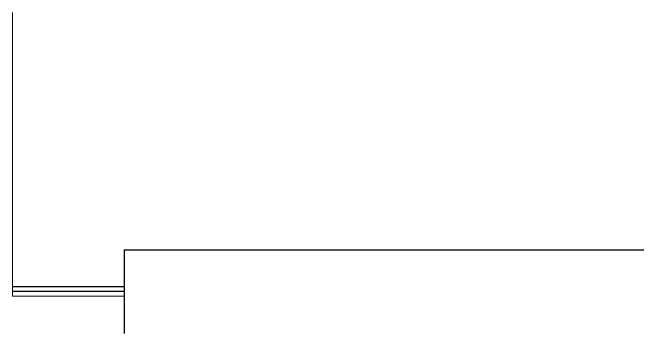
# Model space of a CAD drawing. Header units: inches. Extents: x 31 to 460, y 5 to 681.
# Drawn here: x 277.3 to 344.5, y 313.8 to 348.3 of the extents above; entities that cross this region are included whole.
import ezdxf

# ---------------------------------------------------------------- set-up
doc = ezdxf.new("R2010")
doc.units = ezdxf.units.IN
doc.header["$MEASUREMENT"] = 0
doc.layers.add('doors', color=42, linetype='Continuous', lineweight=18)
doc.layers.add('line', color=7, linetype='Continuous')

msp = doc.modelspace()

# ---------------------------------------------------------------- linework, layer by layer
at = {"layer": 'doors'}
for p, q in [((277.288, 317.81), (277.288, 348.31)), ((289.288, 317.81), (277.288, 317.81))]:
    msp.add_line(p, q, dxfattribs=at)
at = {"layer": 'line', "color": 0}
for q in [(354.761, 322.81), (289.288, 313.81)]:
    msp.add_line((289.288, 322.81), q, dxfattribs=at)
at = {"layer": 'line'}
for p, q in [((289.288, 318.81), (277.288, 318.81)), ((289.288, 318.31), (277.288, 318.31))]:
    msp.add_line(p, q, dxfattribs=at)

doc.saveas('drawing.dxf')
